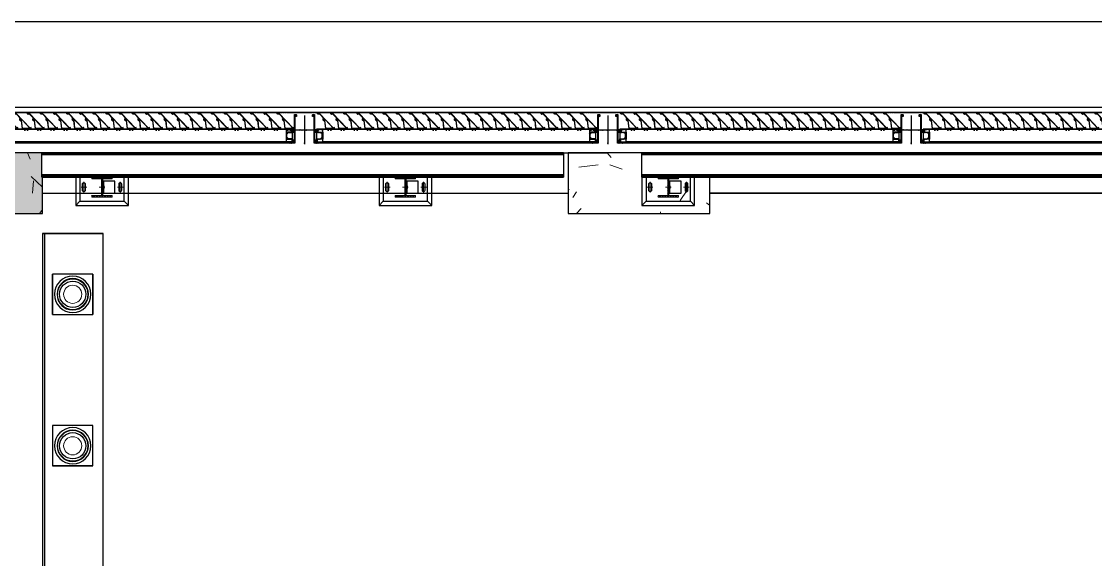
# Model space of a CAD drawing. Header units: millimetres. Extents: x -4391136 to -1798569, y -886572 to -291056.
# Drawn here: x -2394569 to -2389258, y -327399 to -324737 of the extents above; entities that cross this region are included whole.
import ezdxf

# ---------------------------------------------------------------- set-up
doc = ezdxf.new("R2010")
doc.units = ezdxf.units.MM
doc.set_wipeout_variables(frame=1)
for name, pattern in [('CENTER', [50.8, 31.75, -6.35, 6.35, -6.35]), ('XKITLINE00', [0]), ('XKITLINE02', [4, 2, -2]), ('Xref-C-1-PP17-AR-2214-01-B$0$DPA_Grid _ Level 100', [10, 5.5, -1.6, 1.3, -1.6])]:
    doc.linetypes.add(name, pattern=pattern)
for name, color, linetype, plot in [('000 - 0_HIDE_OBJ_FRAMING_DEF_DIMS', 7, 'Continuous', False), ('000 - STRUCTURE_STEEL_FRAMING_DEF_SUB', 7, 'Continuous', False), ('010 - ASPG_EXTR_DEF_SUB', 7, 'Continuous', False), ('010 - ASPG_FASTERN_DEF_SUB', 7, 'Continuous', False), ('010 - ASPG_FRAMING_DEF_SUB', 7, 'Continuous', False)]:
    doc.layers.add(name, color=color, linetype=linetype, plot=plot)
for name, color, linetype in [('000 - CONCRETE_COL_HATCH_', 7, 'Continuous'), ('000 - EXISTING_COLUMN_CUT_COLOR_5', 7, 'Continuous'), ('000 - EXISTING_CONCRETE_CUT_COLOR_5', 7, 'Continuous'), ('000 - STRUCTURE_STEEL_ACCESORIES_HATCH_', 7, 'Continuous'), ('000 - STRUCTURE_STEEL_ACCESORIES_HIDDEN_', 7, 'Continuous'), ('000 - STRUCTURE_STEEL_ACCESORIES_MAIN_COLOR_1', 7, 'Continuous'), ('000 - STRUCTURE_STEEL_FRAMING_CUT_COLOR_4', 7, 'Continuous'), ('000 - STRUCTURE_STEEL_FRAMING_HIDDEN_', 7, 'Continuous'), ('000 - STRUCTURE_STEEL_FRAMING_SUB_COLOR_2', 7, 'Continuous'), ('000 - STRUCTURE_STEEL_FRAMING_WIPEOUT_', 7, 'Continuous'), ('010 - ASPG_ACCESSORIES_MAIN_COLOR_1', 7, 'Continuous'), ('010 - ASPG_EXTR_MAIN_COLOR_2', 7, 'Continuous'), ('010 - ASPG_FRAMING_CUT_COLOR_4', 7, 'Continuous'), ('010 - ASPG_FRAMING_HATCH_', 7, 'Continuous'), ('010 - ASPG_FRAMING_MAIN_COLOR_1', 7, 'Continuous'), ('010 - ASPG_FRAMING_MAIN_COLOR_2', 7, 'Continuous'), ('010 - ASPG_FRAMING_SUB_COLOR_2', 7, 'Continuous'), ('010 - ASPG_FRAMING_WIPEOUT_', 7, 'Continuous'), ('_PP-Dim', 7, 'Continuous'), ('BOLT & SCREW', 7, 'Continuous'), ('Center Line', 7, 'CENTER'), ('Xref-C-1-PP17-AR-2214-01-B$0$A-COLS', 7, 'Continuous'), ('Xref-C-1-PP17-AR-2214-01-B$0$A-COLS-E', 7, 'Continuous'), ('Xref-C-1-PP17-AR-2214-01-B$0$A-FLOR-E', 7, 'Continuous'), ('Xref-C-1-PP17-AR-2214-01-B$0$A-GLAZ-CURT', 7, 'Continuous'), ('Xref-C-1-PP17-AR-2214-01-B$0$A-ROOF', 7, 'Continuous'), ('Xref-C-1-PP17-AR-2214-01-B$0$A-ROOF-OTLN', 7, 'Continuous'), ('Xref-C-1-PP17-AR-2214-01-B$0$P-SANR-FIXT', 7, 'Continuous'), ('Xref-C-1-PP17-AR-2214-01-B$0$S-BEAM', 7, 'Continuous'), ('Xref-C-1-PP17-AR-2214-01-B$0$S-COLS', 7, 'Continuous'), ('Xref-C-1-PP17-AR-2214-01-B$0$S-COLS-E', 7, 'Continuous'), ('Xref-C-1-PP17-AR-2214-01-B$0$WALL-E', 7, 'Continuous')]:
    doc.layers.add(name, color=color, linetype=linetype)
doc.layers.add('12-GRID', color=7, linetype='CENTER', lineweight=13)
doc.layers.add('SCREW', color=7, linetype='Continuous', lineweight=5)
pattern_1 = [(270, (1257419.24324, -520041.6224), (0.65495992507, -1.1344238721), [0.7562825814, -1.5125651628]), (30, (1257419.24324, -520041.6224), (0.65495992936, 1.1344238696), [0.7562825814, -1.5125651628]), (330, (1257419.24324, -520041.6224), (1.30991985442, -2.48e-09), [-1.5125651628, 0.7562825814])]
pattern_2 = [(315, (1257419.4929, -520021.6224), (1.3369313545, 1.3369313545), []), (45, (1257419.4929, -520021.6224), (-1.3369313545, 1.3369313545), [])]
pattern_3 = [(270, (1257419.4425, -520043.9224), (0.65495992507, -1.1344238721), [0.7562825814, -1.5125651628]), (30, (1257419.4425, -520043.9224), (0.65495992936, 1.1344238696), [0.7562825814, -1.5125651628]), (330, (1257419.4425, -520043.9224), (1.30991985442, -2.48e-09), [-1.5125651628, 0.7562825814])]
pattern_4 = [(315, (1257419.1929, -520023.9224), (1.3369313545, 1.3369313545), []), (45, (1257419.1929, -520023.9224), (-1.3369313545, 1.3369313545), [])]

# ---------------------------------------------------------------- blocks, each defined once
blk = doc.blocks.new('Xref-C-1-PP17-AR-2214-01-B$0$ACM_STR_COLN_Precast- Rectangular Column - 300x700-27910608-ENTRANCE 2 - LOWER ROOF FLOOR PLAN01-flat-1')
at = {"layer": 'Xref-C-1-PP17-AR-2214-01-B$0$S-COLS-E', "color": 7}
for p, q in [((-150, 290), (-150, 300)), ((-150, 290), (-150, 300)), ((-150, -390), (-150, 290)), ((-150, -390), (-150, 290)), ((-150, -400), (-150, -390)), ((-150, -400), (-150, -390))]:
    blk.add_line(p, q, dxfattribs=at)
blk = doc.blocks.new('Xref-C-1-PP17-AR-2214-01-B$0$DPA_PF_Floor Drain_Dome - 200L x 200W-19087109-ENTRANCE 2 - LOWER ROOF FLOOR PLAN01-flat-2')
at = {"layer": 'Xref-C-1-PP17-AR-2214-01-B$0$P-SANR-FIXT', "color": 7}
for p, q in [((-100, 100), (-100, -100)), ((100, 100), (-100, 100)), ((100, -100), (100, 100)), ((-100, -100), (100, -100))]:
    blk.add_line(p, q, dxfattribs=at)
at = {"layer": 'Xref-C-1-PP17-AR-2214-01-B$0$P-SANR-FIXT', "color": 7, "lineweight": 9}
for p, q in [((-100, 100), (100, 100)), ((-100, -100), (-100, 100)), ((-100, 100), (-100, -100)), ((100, 100), (-100, 100)), ((100, 100), (100, -100)), ((100, -100), (100, 100)), ((100, -100), (-100, -100)), ((-100, -100), (100, -100))]:
    blk.add_line(p, q, dxfattribs=at)
at = {"layer": 'Xref-C-1-PP17-AR-2214-01-B$0$P-SANR-FIXT', "color": 7}
blk.add_circle((0, 0), 65, dxfattribs=at)
for radius, start, end in [(90, 0, 180), (77.5, 0, 180), (90, 180, 0), (77.5, 180, 0)]:
    blk.add_arc((0, 0), radius, start, end, dxfattribs=at)
at = {"layer": 'Xref-C-1-PP17-AR-2214-01-B$0$P-SANR-FIXT', "color": 7, "lineweight": 9}
for radius, start, end in [(75, 90, 270), (75, 270, 90), (45, 90, 270), (45, 270, 90)]:
    blk.add_arc((0, 0), radius, start, end, dxfattribs=at)
blk = doc.blocks.new('Xref-C-1-PP17-AR-2214-01-B$0$H-Wide Flange-Column - H100x100x17_2-V92-ENTRANCE 2 - LOWER ROOF FLOOR PLAN01-flat-1')
at = {"layer": 'Xref-C-1-PP17-AR-2214-01-B$0$S-COLS-E', "lineweight": 9}
h = blk.add_hatch(dxfattribs=at)
h.set_pattern_fill('ACET-2D-FP_49', angle=90, style=0, pattern_type=2)
h.set_pattern_definition([(45, (2739892.75, 514582.08), (-251.44717, 251.44717), []), (45, (2739892.75, 514963.08), (-251.44717, 251.44717), [])])
h.paths.add_polyline_path([(42, -50), (50, -50), (50, 50), (42, 50), (42, 13), (39.1, 5.9), (32, 3), (-32, 3), (-39.1, 5.9), (-42, 13), (-42, 50), (-50, 50), (-50, -50), (-42, -50), (-42, -13), (-39.1, -5.9), (-32, -3), (32, -3), (39.1, -5.9), (42, -13)])
at = {"layer": 'Xref-C-1-PP17-AR-2214-01-B$0$S-COLS', "color": 7}
for p, q in [((-50, 50), (-50, -50)), ((-42, 50), (-50, 50)), ((-42, 13), (-42, 50)), ((32, 3), (-32, 3)), ((50, 50), (42, 50)), ((42, 50), (42, 13)), ((50, -50), (50, 50)), ((-50, -50), (-42, -50)), ((-42, -50), (-42, -13)), ((-32, -3), (32, -3)), ((42, -13), (42, -50)), ((42, -50), (50, -50))]:
    blk.add_line(p, q, dxfattribs=at)
for centre, start, end in [((-32, 13), 180, 270), ((32, 13), 270, 0), ((-32, -13), 90, 180), ((32, -13), 0, 90)]:
    blk.add_arc(centre, 10, start, end, dxfattribs=at)
blk = doc.blocks.new('Xref-C-1-PP17-AR-2214-01-B$0$H-Wide Flange-Column - H100x100x17_2-V91-ENTRANCE 2 - LOWER ROOF FLOOR PLAN01-flat-1')
at = {"layer": 'Xref-C-1-PP17-AR-2214-01-B$0$S-COLS-E', "lineweight": 9}
h = blk.add_hatch(dxfattribs=at)
h.set_pattern_fill('ACET-2D-FP_48', angle=270, style=0, pattern_type=2)
h.set_pattern_definition([(45, (2739892.75, 511583.76), (-251.44717, 251.44717), []), (45, (2739892.75, 511964.76), (-251.44717, 251.44717), [])])
h.paths.add_polyline_path([(42, -50), (50, -50), (50, 50), (42, 50), (42, 13), (39.1, 5.9), (32, 3), (-32, 3), (-39.1, 5.9), (-42, 13), (-42, 50), (-50, 50), (-50, -50), (-42, -50), (-42, -13), (-39.1, -5.9), (-32, -3), (32, -3), (39.1, -5.9), (42, -13)])
at = {"layer": 'Xref-C-1-PP17-AR-2214-01-B$0$S-COLS', "color": 7}
for p, q in [((-42, 50), (-50, 50)), ((-50, 50), (-50, -50)), ((-42, 13), (-42, 50)), ((32, 3), (-32, 3)), ((50, 50), (42, 50)), ((42, 50), (42, 13)), ((50, -50), (50, 50)), ((-50, -50), (-42, -50)), ((-42, -50), (-42, -13)), ((-32, -3), (32, -3)), ((42, -13), (42, -50)), ((42, -50), (50, -50))]:
    blk.add_line(p, q, dxfattribs=at)
for centre, start, end in [((-32, 13), 180, 270), ((32, 13), 270, 0), ((-32, -13), 90, 180), ((32, -13), 0, 90)]:
    blk.add_arc(centre, 10, start, end, dxfattribs=at)
blk = doc.blocks.new('Xref-C-1-PP17-AR-2214-01-B$0$DPA_PF_Floor Drain_Dome - 200L x 200W-19087109-ENTRANCE 2 - LOWER ROOF FLOOR PLAN01-flat-1')
at = {"layer": 'Xref-C-1-PP17-AR-2214-01-B$0$P-SANR-FIXT', "color": 7}
for p, q in [((-100, 100), (-100, -100)), ((100, 100), (-100, 100)), ((100, -100), (100, 100)), ((-100, -100), (100, -100))]:
    blk.add_line(p, q, dxfattribs=at)
at = {"layer": 'Xref-C-1-PP17-AR-2214-01-B$0$P-SANR-FIXT', "color": 7, "lineweight": 9}
for p, q in [((-100, 100), (100, 100)), ((-100, -100), (-100, 100)), ((-100, 100), (-100, -100)), ((100, 100), (-100, 100)), ((100, 100), (100, -100)), ((100, -100), (100, 100)), ((100, -100), (-100, -100)), ((-100, -100), (100, -100))]:
    blk.add_line(p, q, dxfattribs=at)
at = {"layer": 'Xref-C-1-PP17-AR-2214-01-B$0$P-SANR-FIXT', "color": 7}
blk.add_circle((0, 0), 65, dxfattribs=at)
for radius, start, end in [(90, 0, 180), (77.5, 0, 180), (90, 180, 0), (77.5, 180, 0)]:
    blk.add_arc((0, 0), radius, start, end, dxfattribs=at)
at = {"layer": 'Xref-C-1-PP17-AR-2214-01-B$0$P-SANR-FIXT', "color": 7, "lineweight": 9}
for radius, start, end in [(75, 90, 270), (75, 270, 90), (45, 90, 270), (45, 270, 90)]:
    blk.add_arc((0, 0), radius, start, end, dxfattribs=at)
blk = doc.blocks.new('Xref-C-1-PP17-AR-2214-01-B$0$DPA_Curved type B - Curved Type B-V74-ENTRANCE 2 - LOWER ROOF FLOOR PLAN01-flat-1')
at = {"layer": 'Xref-C-1-PP17-AR-2214-01-B$0$A-GLAZ-CURT', "color": 7}
for p, q in [((0, -750), (0, 750)), ((0, 750), (0, -750))]:
    blk.add_line(p, q, dxfattribs=at)
blk = doc.blocks.new('Xref-C-1-PP17-AR-2214-01-B$0$DPA-AR_Rectangular - 300x700-29835911-ENTRANCE 2 - LOWER ROOF FLOOR PLAN01-flat-1')
at = {"layer": 'Xref-C-1-PP17-AR-2214-01-B$0$A-COLS-E', "lineweight": 9}
h = blk.add_hatch(dxfattribs=at)
h.set_pattern_fill('ACET-2D-FP_23', style=0, pattern_type=2)
h.set_pattern_definition([(50, (2739792.75, 512933.95), (-459.03375, 385.17505), [76.2, -838.2]), (355, (2739792.75, 512933.95), (65.28253, 746.1827), [60.96, -670.56]), (100.451, (2739853.5, 512928.6), (-693.383, -127.89768), [64.76, -712.36]), (46.184, (2739792.75, 513137.15), (-648.5725, 622.30642), [114.3, -1257.3]), (96.636, (2739883.1, 513123.1), (-1050.5343, -122.21992), [97.14, -1068.54]), (351.184, (2739792.7, 513137.1), (172.19714, 1110.27497), [91.44, -1005.84]), (21, (2739894.35, 513086.35), (-214.74339, 559.42566), [76.2, -838.2]), (326, (2739894.35, 513086.35), (418.85394, 620.9765), [60.96, -670.56]), (71.451, (2739944.9, 513052.26), (-668.45247, 224.29692), [64.76, -712.36]), (37.5, (2739792.75, 512933.95), (-158.769242, 206.912105), [33.528, -628.904, 33.528, -1320.292]), (37.5, (2739792.75, 512933.95), (-158.769242, 206.912105), [-695.96, -647.192, 33.528, -639.572]), (7.5, (2739792.75, 512933.95), (-47.303606, 359.30656), [33.528, -354.584, 33.528, -870.204]), (7.5, (2739792.75, 512933.95), (-47.303606, 359.30656), [-421.64, -613.664, 33.528, -223.012]), (327.5, (2739566.18, 512933.95), (146.191164, 229.474162), [33.528, -220.472, 33.528, -1810.512]), (327.5, (2739566.18, 512933.95), (146.191164, 229.474162), [-287.528, -758.952, 33.528, -1018.032]), (317.5, (2739464.6, 512933.95), (321.09789, 350.41686), [33.528, -296.672, 33.528, -1239.52]), (317.5, (2739464.6, 512933.95), (321.09789, 350.41686), [-363.728, -492.76, 33.528, -713.232])])
h.paths.add_polyline_path([(-150, -350), (-146.1, -350), (150, -350), (150, 350), (-150, 350)])
at = {"layer": 'Xref-C-1-PP17-AR-2214-01-B$0$A-COLS', "color": 7}
for p, q in [((150, 350), (-150, 350)), ((-150, 350), (-150, -350)), ((150, -350), (150, 350)), ((-150, -350), (150, -350))]:
    blk.add_line(p, q, dxfattribs=at)
blk = doc.blocks.new('Xref-C-1-PP17-AR-2214-01-B$0$DPA-AR_Rectangular - 300x500-26814052-ENTRANCE 2 - LOWER ROOF FLOOR PLAN01-flat-1')
at = {"layer": 'Xref-C-1-PP17-AR-2214-01-B$0$A-COLS-E', "lineweight": 9}
h = blk.add_hatch(dxfattribs=at)
h.set_pattern_fill('ACET-2D-FP_21', style=0, pattern_type=2)
h.set_pattern_definition([(50, (2739792.75, 516133.95), (-459.03375, 385.17505), [76.2, -838.2]), (355, (2739792.75, 516133.95), (65.28253, 746.1827), [60.96, -670.56]), (100.451, (2739853.5, 516128.6), (-693.383, -127.89768), [64.76, -712.36]), (46.184, (2739792.75, 516337.15), (-648.5725, 622.30642), [114.3, -1257.3]), (96.636, (2739883.1, 516323.1), (-1050.5343, -122.21992), [97.14, -1068.54]), (351.184, (2739792.7, 516337.1), (172.19714, 1110.27497), [91.44, -1005.84]), (21, (2739894.35, 516286.35), (-214.74339, 559.42566), [76.2, -838.2]), (326, (2739894.35, 516286.35), (418.85394, 620.9765), [60.96, -670.56]), (71.451, (2739944.9, 516252.26), (-668.45247, 224.29692), [64.76, -712.36]), (37.5, (2739792.75, 516133.95), (-158.769242, 206.912105), [33.528, -628.904, 33.528, -1320.292]), (37.5, (2739792.75, 516133.95), (-158.769242, 206.912105), [-695.96, -647.192, 33.528, -639.572]), (7.5, (2739792.75, 516133.95), (-47.303606, 359.30656), [33.528, -354.584, 33.528, -870.204]), (7.5, (2739792.75, 516133.95), (-47.303606, 359.30656), [-421.64, -613.664, 33.528, -223.012]), (327.5, (2739566.18, 516133.95), (146.191164, 229.474162), [33.528, -220.472, 33.528, -1810.512]), (327.5, (2739566.18, 516133.95), (146.191164, 229.474162), [-287.528, -758.952, 33.528, -1018.032]), (317.5, (2739464.6, 516133.95), (321.09789, 350.41686), [33.528, -296.672, 33.528, -1239.52]), (317.5, (2739464.6, 516133.95), (321.09789, 350.41686), [-363.728, -492.76, 33.528, -713.232])])
h.paths.add_polyline_path([(-150, -250), (-146.1, -250), (150, -250), (150, 250), (-150, 250)])
at = {"layer": 'Xref-C-1-PP17-AR-2214-01-B$0$A-COLS', "color": 7}
for p, q in [((150, 250), (-150, 250)), ((-150, 250), (-150, -250)), ((150, -250), (150, 250)), ((-150, -250), (150, -250))]:
    blk.add_line(p, q, dxfattribs=at)
blk = doc.blocks.new('*U2736')
at = {"layer": '000 - CONCRETE_COL_HATCH_'}
h = blk.add_hatch(dxfattribs=at)
h.set_pattern_fill('AR-CONC', scale=0.5)
h.set_pattern_definition([(50, (0, -6e-15), (3.5863, -0.31376), [0.375, -4.125]), (355, (0, -6e-15), (-0.693757, 3.76096), [0.3, -3.3]), (100.4514, (0.299, -0.026), (2.892544, 3.4472), [0.3187, -3.50571]), (46.1842, (0, 1), (5.33621, -0.827596), [0.5625, -6.1875]), (96.6356, (0.4447, 0.931), (4.67331, 4.87059), [0.47805, -5.25857]), (351.1842, (0, 1), (4.67331, 4.87059), [0.45, -4.95]), (21, (0.5, 0.75), (2.984535, -2.013094), [0.375, -4.125]), (326, (0.5, 0.75), (1.216577, 3.62575), [0.3, -3.3]), (71.4514, (0.7487, 0.5822), (4.20111, 1.612656), [0.3187, -3.50571]), (37.5, (0, -6e-15), (0.060799, 1.664469), [0, -3.26, 0, -3.35, 0, -3.3125]), (7.5, (0, -6e-15), (1.315348, 1.972059), [0, -1.91, 0, -3.185, 0, -1.2625]), (327.5, (-1.115, -6e-15), (2.669112, -0.1127744), [0, -1.25, 0, -3.9, 0, -5.175]), (317.5, (-1.615, -6e-15), (2.91593, 0.500525), [0, -1.625, 0, -2.59, 0, -3.675])])
h.paths.add_polyline_path([(-250, -150), (250, -150), (250, 150), (-250, 150)])
at = {"color": 7}
blk.add_point((0, 0), dxfattribs=at)
at = {"layer": '000 - EXISTING_COLUMN_CUT_COLOR_5', "color": 7}
blk.add_lwpolyline([(-250, -150), (250, -150), (250, 150), (-250, 150)], close=True, dxfattribs=at)
blk = doc.blocks.new('W-1-PP17-ENT2_REV00_20260526-152612_EX_LOPF-1')
at = {"layer": '000 - 0_HIDE_OBJ_FRAMING_DEF_DIMS', "color": 7, "linetype": 'Xref-C-1-PP17-AR-2214-01-B$0$DPA_Grid _ Level 100'}
blk.add_line((-29475.6, 0), (7016, 0), dxfattribs=at)
at = {"layer": 'Xref-C-1-PP17-AR-2214-01-B$0$A-FLOR-E', "color": 7}
for p, q in [((-19235, -400), (-16635, -400)), ((-10700, -400), (-15935, -400)), ((-15935, -500), (-15935, -400)), ((-16435, -500), (-15935, -500)), ((-19235, -600), (-19235, -9705)), ((-18935, -600), (-19235, -600)), ((-19222.3, -9705), (-19222.3, -600)), ((-18935, -9705), (-18935, -600)), ((-18985, -800), (-19185, -800)), ((-19185, -1000), (-19185, -800)), ((-18985, -800), (-18985, -1000)), ((-19185, -1000), (-18985, -1000)), ((-19185, -1549.7), (-19185, -1749.7)), ((-18985, -1549.7), (-19185, -1549.7)), ((-18985, -1749.7), (-18985, -1549.7)), ((-18985, -1749.7), (-19185, -1749.7))]:
    blk.add_line(p, q, dxfattribs=at)
at = {"layer": 'Xref-C-1-PP17-AR-2214-01-B$0$A-ROOF', "color": 7}
blk.add_line((-11934.5, 0), (-23134.5, 0), dxfattribs=at)
at = {"layer": 'Xref-C-1-PP17-AR-2214-01-B$0$A-ROOF-OTLN', "color": 7}
for p, q in [((-23584.5, 450), (-10434.5, 450)), ((-10434.5, 24.8), (-23159.2, 24.8))]:
    blk.add_line(p, q, dxfattribs=at)
at = {"layer": 'Xref-C-1-PP17-AR-2214-01-B$0$S-BEAM', "color": 7}
blk.add_line((-19235, -600), (-18935, -600), dxfattribs=at)
at = {"layer": 'Xref-C-1-PP17-AR-2214-01-B$0$WALL-E', "color": 7}
for p, q in [((-19235, -400), (-16635, -400)), ((-15935, -400), (-10700, -400))]:
    blk.add_line(p, q, dxfattribs=at)
at = {"color": 7, "rotation": 270}
for name, p in [('Xref-C-1-PP17-AR-2214-01-B$0$DPA-AR_Rectangular - 300x500-26814052-ENTRANCE 2 - LOWER ROOF FLOOR PLAN01-flat-1', (-19485, -350)), ('Xref-C-1-PP17-AR-2214-01-B$0$DPA_Curved type B - Curved Type B-V74-ENTRANCE 2 - LOWER ROOF FLOOR PLAN01-flat-1', (-18485, -200)), ('Xref-C-1-PP17-AR-2214-01-B$0$H-Wide Flange-Column - H100x100x17_2-V92-ENTRANCE 2 - LOWER ROOF FLOOR PLAN01-flat-1', (-17933.1, -250)), ('Xref-C-1-PP17-AR-2214-01-B$0$ACM_STR_COLN_Precast- Rectangular Column - 300x700-27910608-ENTRANCE 2 - LOWER ROOF FLOOR PLAN01-flat-1', (-16735, -350)), ('Xref-C-1-PP17-AR-2214-01-B$0$DPA-AR_Rectangular - 300x700-29835911-ENTRANCE 2 - LOWER ROOF FLOOR PLAN01-flat-1', (-16285, -350)), ('Xref-C-1-PP17-AR-2214-01-B$0$H-Wide Flange-Column - H100x100x17_2-V91-ENTRANCE 2 - LOWER ROOF FLOOR PLAN01-flat-1', (-14934.8, -250)), ('Xref-C-1-PP17-AR-2214-01-B$0$DPA_PF_Floor Drain_Dome - 200L x 200W-19087109-ENTRANCE 2 - LOWER ROOF FLOOR PLAN01-flat-2', (-19085, -900)), ('Xref-C-1-PP17-AR-2214-01-B$0$DPA_PF_Floor Drain_Dome - 200L x 200W-19087109-ENTRANCE 2 - LOWER ROOF FLOOR PLAN01-flat-1', (-19085, -1649.7))]:
    blk.add_blockref(name, p, dxfattribs=at)
at = {"layer": '000 - EXISTING_CONCRETE_CUT_COLOR_5', "color": 7}
blk.add_blockref('*U2736', (-19485, -350), dxfattribs=at)
blk = doc.blocks.new('*U3395')
at = {"layer": '12-GRID', "color": 7, "linetype": 'CENTER'}
for p, q in [((0, -6.2), (0, 2.2)), ((-4.2, -2), (4.2, -2))]:
    blk.add_line(p, q, dxfattribs=at)
at = {"layer": 'BOLT & SCREW', "color": 7}
for p, q in [((-0.6, -1.8), (-1.8, -1.6)), ((-0.6, -2.2), (-1.8, -2.4)), ((-0.5, -1.8), (-0.9, -1.6)), ((-0.5, -2.2), (-0.9, -2.4)), ((-0.2, -1.4), (-0.4, -0.2)), ((-0.2, -1.5), (-0.4, -1.1)), ((-0.2, -2.5), (-0.4, -2.9)), ((-0.2, -2.6), (-0.4, -3.8)), ((0.2, -1.4), (0.4, -0.2)), ((0.2, -1.5), (0.4, -1.1)), ((0.4, -2.9), (0.2, -2.5)), ((0.2, -2.6), (0.4, -3.8)), ((0.5, -1.8), (0.9, -1.6)), ((0.5, -2.2), (0.9, -2.4)), ((0.6, -1.8), (1.8, -1.6)), ((0.6, -2.2), (1.8, -2.4))]:
    blk.add_line(p, q, dxfattribs=at)
for points in [[(-1.8, -1.6), (-0.9, -1.6, 0.414214), (-0.4, -1.1), (-0.4, -0.2), (0.4, -0.2), (0.4, -1.1, 0.414214), (0.9, -1.6), (1.8, -1.6), (1.8, -2.4), (0.9, -2.4, 0.414214), (0.4, -2.9), (0.4, -3.8), (-0.4, -3.8), (-0.4, -2.9, 0.414214), (-0.9, -2.4), (-1.8, -2.4)], [(0.2, -2.5, -0.414214), (0.5, -2.2), (0.6, -2.2), (0.6, -1.8), (0.5, -1.8, -0.414214), (0.2, -1.5), (0.2, -1.4), (-0.2, -1.4), (-0.2, -1.5, -0.414214), (-0.5, -1.8), (-0.6, -1.8), (-0.6, -2.2), (-0.5, -2.2, -0.414214), (-0.2, -2.5), (-0.2, -2.6), (0.2, -2.6)]]:
    blk.add_lwpolyline(points, format="xyb", close=True, dxfattribs=at)
blk.add_circle((0, -2), 3.5, dxfattribs=at)
blk = doc.blocks.new('000_ASPG_TYP_FILES_20260218-010703_FRAME_EXTR_')
at = {"layer": '010 - ASPG_FRAMING_HATCH_'}
h = blk.add_hatch(dxfattribs=at)
h.set_pattern_fill('ANSI32', scale=0.1, angle=180)
edge = h.paths.add_edge_path()
edge.add_line((2, 16), (2, 2))
edge.add_line((2, 2), (39.7, 2))
edge.add_arc((39.7, 1.7), 0.3, 0, 90, ccw=False)
edge.add_line((40, 1.7), (40, 0.3))
edge.add_arc((39.7, 0.3), 0.3, -90, 0, ccw=False)
edge.add_line((39.7, 0), (0.3, 0))
edge.add_arc((0.3, 0.3), 0.3, 180, 270, ccw=False)
edge.add_line((0, 0.3), (0, 17.7))
edge.add_arc((0.3, 17.7), 0.3, 90, 180, ccw=False)
edge.add_line((0.3, 18), (22.6, 18))
edge.add_arc((22.6, 18.5), 0.5, 270, 380.2095)
edge.add_arc((26.2, 19.8), 3.35, 182.0638, 200.2095, ccw=False)
edge.add_arc((23.6, 19.7), 0.76, 2.0638, 182.0638, ccw=False)
edge.add_arc((26.2, 19.8), 1.83, 182.0638, 447.9362)
edge.add_arc((26.3, 22.4), 0.76, 87.9362, 267.9362, ccw=False)
edge.add_arc((26.2, 19.8), 3.35, 69.7905, 87.9362, ccw=False)
edge.add_arc((27.5, 23.4), 0.5, 249.7905, 360)
edge.add_line((28, 23.4), (28, 26.7))
edge.add_line((28, 26.7), (28.5, 27.2))
edge.add_line((28.5, 27.2), (28, 27.7))
edge.add_line((28, 27.7), (28, 38.6))
edge.add_line((28, 38.6), (28.5, 39.1))
edge.add_line((28.5, 39.1), (28, 39.6))
edge.add_line((28, 39.6), (28, 42.9))
edge.add_arc((27.5, 42.9), 0.5, 0, 110.2095)
edge.add_arc((26.2, 46.5), 3.35, 272.0638, 290.2095, ccw=False)
edge.add_arc((26.3, 43.9), 0.76, 92.0638, 272.0638, ccw=False)
edge.add_arc((26.2, 46.5), 1.83, 272.0638, 537.9362)
edge.add_arc((23.6, 46.6), 0.76, 177.9362, 357.9362, ccw=False)
edge.add_arc((26.2, 46.5), 3.35, 159.7905, 177.9362, ccw=False)
edge.add_arc((22.6, 47.8), 0.5, 339.7905, 450)
edge.add_line((22.6, 48.3), (0.3, 48.3))
edge.add_arc((0.3, 48.6), 0.3, 180, 270, ccw=False)
edge.add_line((0, 48.6), (0, 60))
edge.add_arc((0.3, 60), 0.3, 90, 180, ccw=False)
edge.add_line((0.3, 60.3), (5, 60.3))
edge.add_line((5, 60.3), (5, 65))
edge.add_arc((5.3, 65), 0.3, 90, 180, ccw=False)
edge.add_line((5.3, 65.3), (30, 65.3))
edge.add_line((30, 65.3), (30, 63.6))
edge.add_arc((29.7, 63.6), 0.3, -90, 0, ccw=False)
edge.add_line((29.7, 63.3), (7.3, 63.3))
edge.add_arc((7.3, 63), 0.3, 90, 180)
edge.add_line((7, 63), (7, 58.3))
edge.add_line((7, 58.3), (2.3, 58.3))
edge.add_arc((2.3, 58), 0.3, 90, 180)
edge.add_line((2, 58), (2, 50.6))
edge.add_arc((2.3, 50.6), 0.3, 180, 270)
edge.add_line((2.3, 50.3), (29.7, 50.3))
edge.add_arc((29.7, 50), 0.3, 0, 90, ccw=False)
edge.add_line((30, 50), (30, 26.7))
edge.add_line((30, 26.7), (30, 16.3))
edge.add_arc((29.7, 16.3), 0.3, -90, 0, ccw=False)
edge.add_line((29.7, 16), (2, 16))
at = {"layer": '010 - ASPG_FRAMING_CUT_COLOR_4', "color": 7}
blk.add_lwpolyline([(2, 16), (2, 2), (39.7, 2, -0.414214), (40, 1.7), (40, 0.3, -0.414214), (39.7, 0), (0.3, 0, -0.414214), (0, 0.3), (0, 17.7, -0.414214), (0.3, 18), (22.6, 18, 0.52173), (23, 18.7, -0.079342), (22.8, 19.7, -1), (24.3, 19.8, 2.296346), (26.2, 21.7, -1), (26.3, 23.2, -0.079342), (27.3, 23, 0.52173), (28, 23.4), (28, 26.7), (28.5, 27.2), (28, 27.7), (28, 38.6), (28.5, 39.1), (28, 39.6), (28, 42.9, 0.52173), (27.3, 43.3, -0.079342), (26.3, 43.1, -1), (26.2, 44.6, 2.296346), (24.3, 46.5, -1), (22.8, 46.6, -0.079342), (23, 47.6, 0.52173), (22.6, 48.3), (0.3, 48.3, -0.414214), (0, 48.6), (0, 60, -0.414214), (0.3, 60.3), (5, 60.3), (5, 65, -0.414214), (5.3, 65.3), (30, 65.3), (30, 63.6, -0.414214), (29.7, 63.3), (7.3, 63.3, 0.414214), (7, 63), (7, 58.3), (2.3, 58.3, 0.414214), (2, 58), (2, 50.6, 0.414214), (2.3, 50.3), (29.7, 50.3, -0.414214), (30, 50), (30, 26.7), (30, 16.3, -0.414214), (29.7, 16)], format="xyb", close=True, dxfattribs=at)
at = {"color": 7}
for p in [(26.2, 48.5), (26.2, 21.8)]:
    blk.add_blockref('*U3395', p, dxfattribs=at)
blk = doc.blocks.new('*U3397')
at = {"layer": '010 - ASPG_FRAMING_HATCH_', "transparency": 33554585}
h = blk.add_hatch(dxfattribs=at)
h.set_pattern_fill('ANSI32', scale=0.25)
edge = h.paths.add_edge_path()
edge.add_line((2, -50), (2, -75))
edge.add_line((2, -75), (0, -75))
edge.add_line((0, -75), (0, -49))
edge.add_arc((1, -49), 1, 90, 180, ccw=False)
edge.add_line((1, -48), (63, -48))
edge.add_arc((63, -47), 1, 270, 360)
edge.add_line((64, -47), (64, 47))
edge.add_arc((63, 47), 1, 0, 90)
edge.add_line((63, 48), (1, 48))
edge.add_arc((1, 49), 1, 180, 270, ccw=False)
edge.add_line((0, 49), (0, 75))
edge.add_line((0, 75), (2, 75))
edge.add_line((2, 75), (2, 50))
edge.add_line((2, 50), (141, 50))
edge.add_line((141, 50), (141, 41))
edge.add_arc((140, 41), 1, 270, 360, ccw=False)
edge.add_line((140, 40), (132, 40))
edge.add_arc((132, 41), 1, 180, 270, ccw=False)
edge.add_line((131, 41), (131, 47))
edge.add_arc((130, 47), 1, 0, 90)
edge.add_line((130, 48), (67, 48))
edge.add_arc((67, 47), 1, 90, 180)
edge.add_line((66, 47), (66, -47))
edge.add_arc((67, -47), 1, 180, 270)
edge.add_line((67, -48), (130, -48))
edge.add_arc((130, -47), 1, 270, 360)
edge.add_line((131, -47), (131, -41))
edge.add_arc((132, -41), 1, 90, 180, ccw=False)
edge.add_line((132, -40), (140, -40))
edge.add_arc((140, -41), 1, 0, 90, ccw=False)
edge.add_line((141, -41), (141, -50))
edge.add_line((141, -50), (2, -50))
h.paths.add_polyline_path([(139, 48), (139, 42), (133, 42), (133, 48)], flags=16)
h.paths.add_polyline_path([(139, -48), (139, -42), (133, -42), (133, -48)], flags=16)
at = {"layer": '010 - ASPG_FRAMING_HATCH_'}
h = blk.add_hatch(dxfattribs=at)
h.set_pattern_fill('ANSI37', scale=0.595498, angle=-90)
h.set_pattern_definition(pattern_4)
edge = h.paths.add_edge_path()
edge.add_ellipse((11.5, 55), major_axis=(0, -5), ratio=0.644482, start_angle=180, end_angle=360, ccw=False)
edge.add_line((11.5, 60), (2, 60))
edge.add_arc((-7.9, 55), 11.1, -26.7963, 26.7963, ccw=False)
edge.add_line((2, 50), (11.5, 50))
h = blk.add_hatch(dxfattribs=at)
h.set_pattern_fill('HONEY', scale=0.238199, angle=-90)
h.set_pattern_definition(pattern_3)
edge = h.paths.add_edge_path()
edge.add_ellipse((11.8, 55), major_axis=(0, -5), ratio=0.644482, start_angle=0, end_angle=360, ccw=False)
h = blk.add_hatch(dxfattribs=at)
h.set_pattern_fill('HONEY', scale=0.238199, angle=-90)
h.set_pattern_definition(pattern_1)
edge = h.paths.add_edge_path()
edge.add_ellipse((57.5, 55), major_axis=(0, -5), ratio=0.644482, start_angle=0, end_angle=360)
h = blk.add_hatch(dxfattribs=at)
h.set_pattern_fill('ANSI37', scale=0.595498, angle=-90)
h.set_pattern_definition(pattern_2)
edge = h.paths.add_edge_path()
edge.add_ellipse((57.8, 55), major_axis=(0, -5), ratio=0.644482, start_angle=0, end_angle=180)
edge.add_line((57.8, 60), (62, 60))
edge.add_arc((62, 60.3), 0.3, -90, 0)
edge.add_line((62.3, 60.3), (62.3, 61))
edge.add_line((62.3, 61), (61.8, 61.5))
edge.add_line((61.8, 61.5), (62.3, 62))
edge.add_line((62.3, 62), (61.8, 62.5))
edge.add_line((61.8, 62.5), (62.3, 63))
edge.add_line((62.3, 63), (61.8, 63.5))
edge.add_line((61.8, 63.5), (62.3, 64))
edge.add_line((62.3, 64), (62.3, 65))
edge.add_line((62.3, 65), (63.3, 65))
edge.add_line((63.3, 65), (63.8, 65.5))
edge.add_line((63.8, 65.5), (64.3, 65))
edge.add_line((64.3, 65), (64.8, 65.5))
edge.add_line((64.8, 65.5), (65.3, 65))
edge.add_line((65.3, 65), (65.8, 65.5))
edge.add_line((65.8, 65.5), (66.3, 65))
edge.add_line((66.3, 65), (67, 65))
edge.add_arc((67, 65.3), 0.3, -90, 0)
edge.add_line((67.3, 65.3), (67.3, 60))
edge.add_arc((77.2, 55), 11.1, 153.2037, 206.7963)
edge.add_line((67.3, 50), (57.8, 50))
h = blk.add_hatch(dxfattribs=at)
h.set_pattern_fill('ANSI37', scale=0.595498, angle=-90)
h.set_pattern_definition(pattern_4)
edge = h.paths.add_edge_path()
edge.add_ellipse((11.5, -55), major_axis=(0, 5), ratio=0.644482, start_angle=0, end_angle=180)
edge.add_line((11.5, -60), (2, -60))
edge.add_arc((-7.9, -55), 11.1, 333.2037, 386.7963)
edge.add_line((2, -50), (11.5, -50))
h = blk.add_hatch(dxfattribs=at)
h.set_pattern_fill('HONEY', scale=0.238199, angle=-90)
h.set_pattern_definition(pattern_3)
edge = h.paths.add_edge_path()
edge.add_ellipse((11.8, -55), major_axis=(0, 5), ratio=0.644482, start_angle=0, end_angle=360)
h = blk.add_hatch(dxfattribs=at)
h.set_pattern_fill('HONEY', scale=0.238199, angle=-90)
h.set_pattern_definition(pattern_1)
edge = h.paths.add_edge_path()
edge.add_ellipse((57.5, -55), major_axis=(0, 5), ratio=0.644482, start_angle=0, end_angle=360, ccw=False)
h = blk.add_hatch(dxfattribs=at)
h.set_pattern_fill('ANSI37', scale=0.595498, angle=-90)
h.set_pattern_definition(pattern_2)
edge = h.paths.add_edge_path()
edge.add_ellipse((57.8, -55), major_axis=(0, 5), ratio=0.644482, start_angle=180, end_angle=360, ccw=False)
edge.add_line((57.8, -60), (62, -60))
edge.add_arc((62, -60.3), 0.3, 360, 450, ccw=False)
edge.add_line((62.3, -60.3), (62.3, -61))
edge.add_line((62.3, -61), (61.8, -61.5))
edge.add_line((61.8, -61.5), (62.3, -62))
edge.add_line((62.3, -62), (61.8, -62.5))
edge.add_line((61.8, -62.5), (62.3, -63))
edge.add_line((62.3, -63), (61.8, -63.5))
edge.add_line((61.8, -63.5), (62.3, -64))
edge.add_line((62.3, -64), (62.3, -65))
edge.add_line((62.3, -65), (63.3, -65))
edge.add_line((63.3, -65), (63.8, -65.5))
edge.add_line((63.8, -65.5), (64.3, -65))
edge.add_line((64.3, -65), (64.8, -65.5))
edge.add_line((64.8, -65.5), (65.3, -65))
edge.add_line((65.3, -65), (65.8, -65.5))
edge.add_line((65.8, -65.5), (66.3, -65))
edge.add_line((66.3, -65), (67, -65))
edge.add_arc((67, -65.3), 0.3, 360, 450, ccw=False)
edge.add_line((67.3, -65.3), (67.3, -60))
edge.add_arc((77.2, -55), 11.1, 153.2037, 206.7963, ccw=False)
edge.add_line((67.3, -50), (57.8, -50))
at = {"layer": '010 - ASPG_FASTERN_DEF_SUB', "color": 7}
blk.add_point((0, 0), dxfattribs=at)
at = {"layer": '010 - ASPG_FRAMING_CUT_COLOR_4', "color": 7}
blk.add_lwpolyline([(2, -50), (2, -75), (0, -75), (0, -49, -0.414214), (1, -48), (63, -48, 0.414214), (64, -47), (64, 47, 0.414214), (63, 48), (1, 48, -0.414214), (0, 49), (0, 75), (2, 75), (2, 50), (141, 50), (141, 41, -0.414214), (140, 40), (132, 40, -0.414214), (131, 41), (131, 47, 0.414214), (130, 48), (67, 48, 0.414214), (66, 47), (66, -47, 0.414214), (67, -48), (130, -48, 0.414214), (131, -47), (131, -41, -0.414214), (132, -40), (140, -40, -0.414214), (141, -41), (141, -50)], format="xyb", close=True, dxfattribs=at)
for points in [[(139, 48), (139, 42), (133, 42), (133, 48)], [(139, -48), (139, -42), (133, -42), (133, -48)]]:
    blk.add_lwpolyline(points, close=True, dxfattribs=at)
at = {"layer": '010 - ASPG_FRAMING_DEF_SUB', "color": 7, "transparency": 33554508}
blk.add_line((136.5, 0), (-4.5, 0), dxfattribs=at)
at = {"layer": '010 - ASPG_FRAMING_DEF_SUB', "color": 7, "transparency": 33554457}
for points in [[(2, 50), (15, 50), (15, 60), (2, 60)], [(54.3, 50), (67.3, 50), (67.3, 65.5), (54.3, 65.5)], [(2, -50), (15, -50), (15, -60), (2, -60)], [(54.3, -50), (67.3, -50), (67.3, -65.5), (54.3, -65.5)]]:
    blk.add_lwpolyline(points, close=True, dxfattribs=at)
at = {"layer": '010 - ASPG_FRAMING_SUB_COLOR_2', "color": 7}
for points in [[(11.8, 50), (2, 50, 0.238199), (2, 60), (11.8, 60)], [(57.5, 50), (67.3, 50, -0.238199), (67.3, 60), (67.3, 65.3, -0.414214), (67, 65), (66.3, 65), (65.8, 65.5), (65.3, 65), (64.8, 65.5), (64.3, 65), (63.8, 65.5), (63.3, 65), (62.3, 65), (62.3, 64), (61.8, 63.5), (62.3, 63), (61.8, 62.5), (62.3, 62), (61.8, 61.5), (62.3, 61), (62.3, 60.3, -0.414214), (62, 60), (57.5, 60)], [(11.8, -50), (2, -50, -0.238199), (2, -60), (11.8, -60)], [(57.5, -50), (67.3, -50, 0.238199), (67.3, -60), (67.3, -65.3, 0.414214), (67, -65), (66.3, -65), (65.8, -65.5), (65.3, -65), (64.8, -65.5), (64.3, -65), (63.8, -65.5), (63.3, -65), (62.3, -65), (62.3, -64), (61.8, -63.5), (62.3, -63), (61.8, -62.5), (62.3, -62), (61.8, -61.5), (62.3, -61), (62.3, -60.3, 0.414214), (62, -60), (57.5, -60)]]:
    blk.add_lwpolyline(points, format="xyb", dxfattribs=at)
at = {"layer": '010 - ASPG_FRAMING_SUB_COLOR_2', "color": 7, "extrusion": (0, 0, -1)}
for centre, major_axis in [((11.8, 55), (0, -5)), ((57.5, -55), (0, 5))]:
    blk.add_ellipse(centre, major_axis=major_axis, ratio=0.644482, dxfattribs=at)
at = {"layer": '010 - ASPG_FRAMING_SUB_COLOR_2', "color": 7}
for centre, major_axis in [((57.5, 55), (0, -5)), ((11.8, -55), (0, 5))]:
    blk.add_ellipse(centre, major_axis=major_axis, ratio=0.644482, dxfattribs=at)
blk = doc.blocks.new('PZG35-9D5')
at = {"layer": 'Center Line', "color": 7}
blk.add_line((0, 3.7), (0, -10.5), dxfattribs=at)
at = {"layer": 'SCREW', "color": 7}
for p, q in [((-1.4, 0), (-1.4, -1.1)), ((1.4, 0), (1.4, -0.6)), ((-1.9, -1.4), (1.9, -0.9)), ((-1.9, -1.4), (-1.4, -1.1)), ((-1.9, -1.4), (-1.4, -1.7)), ((-1.9, -2.7), (1.9, -2.2)), ((-1.9, -2.7), (-1.4, -2.4)), ((-1.9, -2.7), (-1.4, -3)), ((-1.9, -4), (-1.4, -3.7)), ((-1.9, -4), (-1, -3.9)), ((-1.9, -4), (-1.4, -4.3)), ((-1.4, -1.1), (1.4, -0.6)), ((-1.4, -1.7), (1.4, -1.2)), ((-1.4, -1.7), (-1.4, -2.4)), ((-1.4, -2.4), (1.4, -1.9)), ((-1.4, -3), (1.4, -2.5)), ((-1.4, -3), (-1.4, -3.7)), ((-1.4, -3.7), (-0.8, -3.6)), ((-1.4, -4.3), (-1.4, -8.1)), ((-1.4, -4.3), (-1.2, -4.3)), ((0, -9.5), (-1.4, -8.1)), ((0, -9.5), (1.4, -8.1)), ((0.6, -3.3), (1.4, -3.2)), ((0.7, -3.7), (1.9, -3.5)), ((0.7, -3.9), (1.4, -3.8)), ((0.7, -4.6), (1.4, -4.5)), ((0.7, -5), (1.9, -4.8)), ((0.7, -5.2), (1.4, -5.1)), ((1.9, -0.9), (1.4, -0.6)), ((1.9, -0.9), (1.4, -1.2)), ((1.4, -1.2), (1.4, -1.9)), ((1.9, -2.2), (1.4, -1.9)), ((1.9, -2.2), (1.4, -2.5)), ((1.4, -2.5), (1.4, -3.2)), ((1.9, -3.5), (1.4, -3.2)), ((1.9, -3.5), (1.4, -3.8)), ((1.4, -3.8), (1.4, -4.5)), ((1.9, -4.8), (1.4, -4.5)), ((1.9, -4.8), (1.4, -5.1)), ((1.4, -5.1), (1.4, -8.1))]:
    blk.add_line(p, q, dxfattribs=at)
blk.add_lwpolyline([(0, -9.5), (0.7, -5.2), (0.7, -3.6, 0.417657), (0.4, -3.3, 0.108102), (-0.8, -3.6), (-1.4, -4.7)], format="xyb", dxfattribs=at)
blk = doc.blocks.new('*U3396')
at = {"layer": 'SCREW', "color": 7}
blk.add_lwpolyline([(3, 1.8, 0.09906), (0.8, 2.5), (0.8, 2.3), (-0.8, 2.3), (-0.8, 2.5, 0.09906), (-3, 1.8, 0.266588), (-3.5, 1), (-3.5, 0.2, 0.414214), (-3.3, 0), (3.3, 0, 0.414214), (3.5, 0.2), (3.5, 1, 0.266588)], format="xyb", close=True, dxfattribs=at)
blk.add_blockref('PZG35-9D5', (0, 0), dxfattribs=at)
blk = doc.blocks.new('*U3399')
at = {"color": 7}
blk.add_point((0, 0), dxfattribs=at)
at = {"layer": '010 - ASPG_ACCESSORIES_MAIN_COLOR_1', "color": 7}
blk.add_lwpolyline([(-39.7, -0.6, 0.414214), (-40, -0.9), (-40, -7.4, 0.57735), (-39.7, -7.6), (-36.6, -5.8, 0.767327), (-36.8, -5.3), (-37.9, -5.3, -0.414214), (-38.2, -5), (-38.2, -2.8, -0.414214), (-38, -2.6), (-32.2, -2.6, -0.388879), (-32, -2.8), (-31.8, -4.3, 0.388879), (-31.3, -4.8), (-30.3, -4.8, 0.414214), (-30, -4.5), (-30, -2.9, -0.414214), (-29.7, -2.6), (0.4, -2.6, -0.378969), (3.4, -5.2), (8, -42.5, 0.446593), (11.6, -45.1, -0.489802), (16.1, -48.7), (16.1, -49.4, -0.18248), (15.8, -50, -0.267949), (15.3, -50.2, 1.122115), (15.1, -52.3, 0.405004), (18.1, -49.4), (18.1, -48.7, 0.489805), (11.2, -43.1, -0.446597), (9.9, -42.3), (4.9, -0.8, 0.364176), (4.6, -0.6)], format="xyb", close=True, dxfattribs=at)
at = {"layer": '010 - ASPG_EXTR_DEF_SUB', "color": 7}
for p in [(-40, -0.5), (43.4, -76.9), (43.4, -77.5)]:
    blk.add_point(p, dxfattribs=at)
at = {"layer": '010 - ASPG_EXTR_MAIN_COLOR_2', "color": 7}
blk.add_lwpolyline([(11.4, -48.2), (11.5, -47.4), (12.2, -47.6), (12.3, -46.8, -0.535538), (14.2, -49.2, 0.991572), (15.7, -49.6, 1.157025), (8.8, -48.8, -0.688558), (8.3, -49), (-17.1, -22.2), (-32.3, -6.1), (-32.3, -2.9, 0.414312), (-32.6, -2.6), (-37.5, -2.6, 0.414116), (-37.8, -2.9), (-37.8, -4.3, 0.414214), (-37.5, -4.6), (-36, -4.6, -0.205895), (-35.8, -4.7), (33.2, -77.5), (43.1, -77.5, 0.668179), (43.4, -77), (40.5, -74.2, 0.668179), (40, -74.4), (40, -76), (33.9, -76), (11.9, -52.8, -0.558354), (12.1, -52, 0.766275), (12, -50.4, -0.438583), (10.7, -48.1)], format="xyb", close=True, dxfattribs=at)
at = {"layer": 'SCREW', "color": 7, "rotation": 180}
for p in [(-21.6, -2.5), (-8.2, -2.5)]:
    blk.add_blockref('*U3396', p, dxfattribs=at)
blk = doc.blocks.new('*U2049')
at = {"color": 7}
blk.add_wipeout([(1836, 4), (60, 4), (60, 69.3), (1836, 69.3)], dxfattribs=at).dxf.layer = '010 - ASPG_FRAMING_WIPEOUT_'
blk.add_point((60, 69.5), dxfattribs=at)
at = {"layer": '010 - ASPG_FRAMING_MAIN_COLOR_2', "color": 7}
blk.add_lwpolyline([(1806, 69.3), (90, 69.3), (90, 6), (1806, 6)], close=True, dxfattribs=at)
at = {"layer": '010 - ASPG_FRAMING_SUB_COLOR_2', "color": 7}
for points in [[(1836, 4), (60, 4), (60, 69.3), (1836, 69.3)], [(60, 2), (60, 4), (1836, 4), (1836, 2)]]:
    blk.add_lwpolyline(points, close=True, dxfattribs=at)
at = {"color": 7, "transparency": 33554559, "xscale": -1, "rotation": 270}
blk.add_blockref('*U3397', (0, 0), dxfattribs=at)
at = {"color": 7, "xscale": -1, "rotation": 180}
for p in [(91.8, 69.3), (156.8, 69.3), (221.8, 69.3), (286.8, 69.3), (351.8, 69.3), (416.8, 69.3), (481.8, 69.3), (546.8, 69.3), (611.8, 69.3), (676.8, 69.3), (741.8, 69.3), (806.8, 69.3), (871.8, 69.3), (936.8, 69.3), (1001.8, 69.3), (1066.8, 69.3), (1131.8, 69.3), (1196.8, 69.3), (1261.8, 69.3), (1326.8, 69.3), (1391.8, 69.3), (1456.8, 69.3), (1521.8, 69.3), (1586.8, 69.3), (1651.8, 69.3), (1716.8, 69.3), (1781.8, 69.3)]:
    blk.add_blockref('*U3399', p, dxfattribs=at)
at = {"color": 7}
blk.add_blockref('000_ASPG_TYP_FILES_20260218-010703_FRAME_EXTR_', (60, 4), dxfattribs=at)
at = {"color": 7, "xscale": -1}
blk.add_blockref('000_ASPG_TYP_FILES_20260218-010703_FRAME_EXTR_', (1836, 4), dxfattribs=at)
blk = doc.blocks.new('000_ASPG_TYP_FILES_STRUCTURE_STEEL_BK')
at = {"layer": '000 - STRUCTURE_STEEL_ACCESORIES_HIDDEN_', "color": 7}
blk.add_lwpolyline([(0, 7), (5, 7), (5, -7), (0, -7)], close=True, dxfattribs=at)
at = {"layer": '000 - STRUCTURE_STEEL_ACCESORIES_MAIN_COLOR_1', "color": 7}
for points in [[(0, -30), (60, -30), (60, 30), (0, 30)], [(0, -30), (5, -30), (5, 30), (0, 30)]]:
    blk.add_lwpolyline(points, close=True, dxfattribs=at)
blk = doc.blocks.new('000_CKST_FAMELINE_STEEL_STRUCTURE-COLUMN_TOP_VIEW')
at = {"layer": '000 - STRUCTURE_STEEL_FRAMING_DEF_SUB', "color": 7, "linetype": 'XKITLINE00', "lineweight": 0}
for p, q in [((26, 90), (-26, 90)), ((0, 76), (0, 104)), ((0, 14), (0, -14)), ((26, -90), (-26, -90)), ((0, -76), (0, -104))]:
    blk.add_line(p, q, dxfattribs=at)
at = {"layer": '000 - STRUCTURE_STEEL_FRAMING_SUB_COLOR_2', "color": 7}
for p, q in [((-70, 110), (-90, 130)), ((70, 110), (90, 130)), ((-70, -110), (-90, -130)), ((70, -110), (90, -130))]:
    blk.add_line(p, q, dxfattribs=at)
for points in [[(90, 130), (-90, 130), (-90, -130), (90, -130)], [(70, 110), (-70, 110), (-70, -110), (70, -110)]]:
    blk.add_lwpolyline(points, close=True, dxfattribs=at)
for points in [[(15, 83), (-15, 83, -0.414214), (-22, 90, -0.414214), (-15, 97), (15, 97, -0.414214), (22, 90), (22, 90, -0.414214)], [(15, -83), (-15, -83, 0.414214), (-22, -90, 0.414214), (-15, -97), (15, -97, 0.414214), (22, -90), (22, -90, 0.414214)]]:
    blk.add_lwpolyline(points, format="xyb", close=True, dxfattribs=at)
at = {"color": 7, "rotation": 270}
blk.add_blockref('000_ASPG_TYP_FILES_STRUCTURE_STEEL_BK', (0, -3), dxfattribs=at)
at = {"color": 7}
blk.add_wipeout([(50, 50), (50, -50), (170, -50), (170, 50)], dxfattribs=at).dxf.layer = '000 - STRUCTURE_STEEL_FRAMING_WIPEOUT_'
at = {"layer": '000 - STRUCTURE_STEEL_ACCESORIES_HATCH_'}
h = blk.add_hatch(dxfattribs=at)
h.set_pattern_fill('ANSI32', scale=25, angle=270)
h.set_pattern_definition([(315, (1524.514, 2469.062), (6.629126, 6.629126), []), (315, (1524.514, 2464.642), (6.629126, 6.629126), [])])
h.paths.add_polyline_path([(-50, -50), (-42, -50), (-42, -3), (42, -3), (42, -50), (50, -50), (50, 50), (42, 50), (42, 3), (-42, 3), (-42, 50), (-50, 50)])
at = {"layer": '000 - STRUCTURE_STEEL_FRAMING_CUT_COLOR_4', "color": 7, "lineweight": 0}
blk.add_lwpolyline([(-50, -50), (-42, -50), (-42, -3), (42, -3), (42, -50), (50, -50), (50, 50), (42, 50), (42, 3), (-42, 3), (-42, 50), (-50, 50)], close=True, dxfattribs=at)
at = {"layer": '000 - STRUCTURE_STEEL_FRAMING_DEF_SUB', "color": 7, "linetype": 'XKITLINE00', "lineweight": 0}
for p, q in [((96, 30), (124, 30)), ((110, 44), (110, 16)), ((26, 0), (-26, 0)), ((96, -30), (124, -30)), ((110, -16), (110, -44))]:
    blk.add_line(p, q, dxfattribs=at)
at = {"layer": '000 - STRUCTURE_STEEL_FRAMING_HIDDEN_', "color": 7, "linetype": 'XKITLINE02', "ltscale": 4}
for p, q in [((50, 3), (170, 3)), ((56, -50), (56, 50)), ((50, -3), (170, -3))]:
    blk.add_line(p, q, dxfattribs=at)
at = {"layer": '000 - STRUCTURE_STEEL_FRAMING_SUB_COLOR_2', "color": 7}
for p, q in [((50, 3), (50, -3)), ((170, 3), (170, -3))]:
    blk.add_line(p, q, dxfattribs=at)
blk.add_lwpolyline([(50, 50), (50, -50), (170, -50), (170, 50)], close=True, dxfattribs=at)
for centre in [(110, 30), (110, -30)]:
    blk.add_circle(centre, 7, dxfattribs=at)
blk = doc.blocks.new('*U1989')
at = {"color": 7}
blk.add_wipeout([(-2861.1, 0), (2700.4, 0), (2700.4, 119.9), (-2861.1, 119.9)], dxfattribs=at).dxf.layer = '010 - ASPG_FRAMING_WIPEOUT_'
at = {"layer": '010 - ASPG_FRAMING_MAIN_COLOR_1', "color": 7}
for p, q in [((2700.4, 119.9), (-2861.1, 119.9)), ((-2861.1, 114.9), (2700.4, 114.9)), ((-2861.1, 109.5), (2700.4, 109.5)), ((2700.4, 119.9), (2700.4, 0)), ((-2861.1, 10.4), (2700.4, 10.4)), ((-2861.1, 5.3), (2700.4, 5.3)), ((-2861.1, 0), (2700.4, 0))]:
    blk.add_line(p, q, dxfattribs=at)
blk = doc.blocks.new('*U1990')
at = {"color": 7}
blk.add_wipeout([(-1531.1, 0), (1048.9, 0), (1048.9, 119.9), (-1531.1, 119.9)], dxfattribs=at).dxf.layer = '010 - ASPG_FRAMING_WIPEOUT_'
at = {"layer": '010 - ASPG_FRAMING_MAIN_COLOR_1', "color": 7}
for p, q in [((1048.9, 119.9), (-1531.1, 119.9)), ((-1531.1, 0), (-1531.1, 119.9)), ((-1531.1, 114.9), (1048.9, 114.9)), ((-1531.1, 109.5), (1048.9, 109.5)), ((1048.9, 119.9), (1048.9, 0)), ((-1531.1, 10.4), (1048.9, 10.4)), ((-1531.1, 5.3), (1048.9, 5.3)), ((-1531.1, 0), (1048.9, 0))]:
    blk.add_line(p, q, dxfattribs=at)
blk = doc.blocks.new('*U3050')
at = {"color": 7}
blk.add_wipeout([(1440, 4), (60, 4), (60, 69.3), (1440, 69.3)], dxfattribs=at).dxf.layer = '010 - ASPG_FRAMING_WIPEOUT_'
blk.add_point((60, 69.5), dxfattribs=at)
at = {"layer": '010 - ASPG_FRAMING_MAIN_COLOR_2', "color": 7}
blk.add_lwpolyline([(1410, 69.3), (90, 69.3), (90, 6), (1410, 6)], close=True, dxfattribs=at)
at = {"layer": '010 - ASPG_FRAMING_SUB_COLOR_2', "color": 7}
for points in [[(1440, 4), (60, 4), (60, 69.3), (1440, 69.3)], [(60, 2), (60, 4), (1440, 4), (1440, 2)]]:
    blk.add_lwpolyline(points, close=True, dxfattribs=at)
at = {"color": 7, "transparency": 33554559, "xscale": -1, "rotation": 270}
for p in [(0, 0), (1500, 0)]:
    blk.add_blockref('*U3397', p, dxfattribs=at)
at = {"color": 7, "xscale": -1, "rotation": 180}
for p in [(91.8, 69.3), (156.8, 69.3), (221.8, 69.3), (286.8, 69.3), (351.8, 69.3), (416.8, 69.3), (481.8, 69.3), (546.8, 69.3), (611.8, 69.3), (676.8, 69.3), (741.8, 69.3), (806.8, 69.3), (871.8, 69.3), (936.8, 69.3), (1001.8, 69.3), (1066.8, 69.3), (1131.8, 69.3), (1196.8, 69.3), (1261.8, 69.3), (1326.8, 69.3), (1391.8, 69.3)]:
    blk.add_blockref('*U3399', p, dxfattribs=at)
at = {"color": 7}
blk.add_blockref('000_ASPG_TYP_FILES_20260218-010703_FRAME_EXTR_', (60, 4), dxfattribs=at)
at = {"color": 7, "xscale": -1}
blk.add_blockref('000_ASPG_TYP_FILES_20260218-010703_FRAME_EXTR_', (1440, 4), dxfattribs=at)
blk = doc.blocks.new('W-1-PP17-ENT2_REV00_20260528-225335_ASPG_UPPF')
at = {"color": 7, "xscale": -1}
for name, p in [('*U2049', (-17939, -152)), ('*U3050', (-13439, -152))]:
    blk.add_blockref(name, p, dxfattribs=at)
at = {"color": 7, "rotation": 90}
for p in [(-18940, -370), (-17440, -370), (-16140, -370)]:
    blk.add_blockref('000_CKST_FAMELINE_STEEL_STRUCTURE-COLUMN_TOP_VIEW', p, dxfattribs=at)
at = {"color": 7, "xscale": -1}
blk.add_blockref('*U3050', (-14939, -152), dxfattribs=at)
at = {"color": 7, "rotation": 180}
for name, p in [('*U1990', (-18189.6, -200)), ('*U1989', (-13570, -200))]:
    blk.add_blockref(name, p, dxfattribs=at)
at = {"color": 7, "xscale": -1}
blk.add_blockref('*U3050', (-16439, -152), dxfattribs=at)

msp = doc.modelspace()

# ---------------------------------------------------------------- block references
at = {"layer": '_PP-Dim', "color": 7}
msp.add_blockref('W-1-PP17-ENT2_REV00_20260526-152612_EX_LOPF-1', (-2375230.6, -325186.9), dxfattribs=at)

# ---------------------------------------------------------------- next in the draw order: block references
at = {"color": 7}
msp.add_blockref('W-1-PP17-ENT2_REV00_20260528-225335_ASPG_UPPF', (-2375230.6, -325186.9), dxfattribs=at)

doc.saveas('drawing.dxf')
